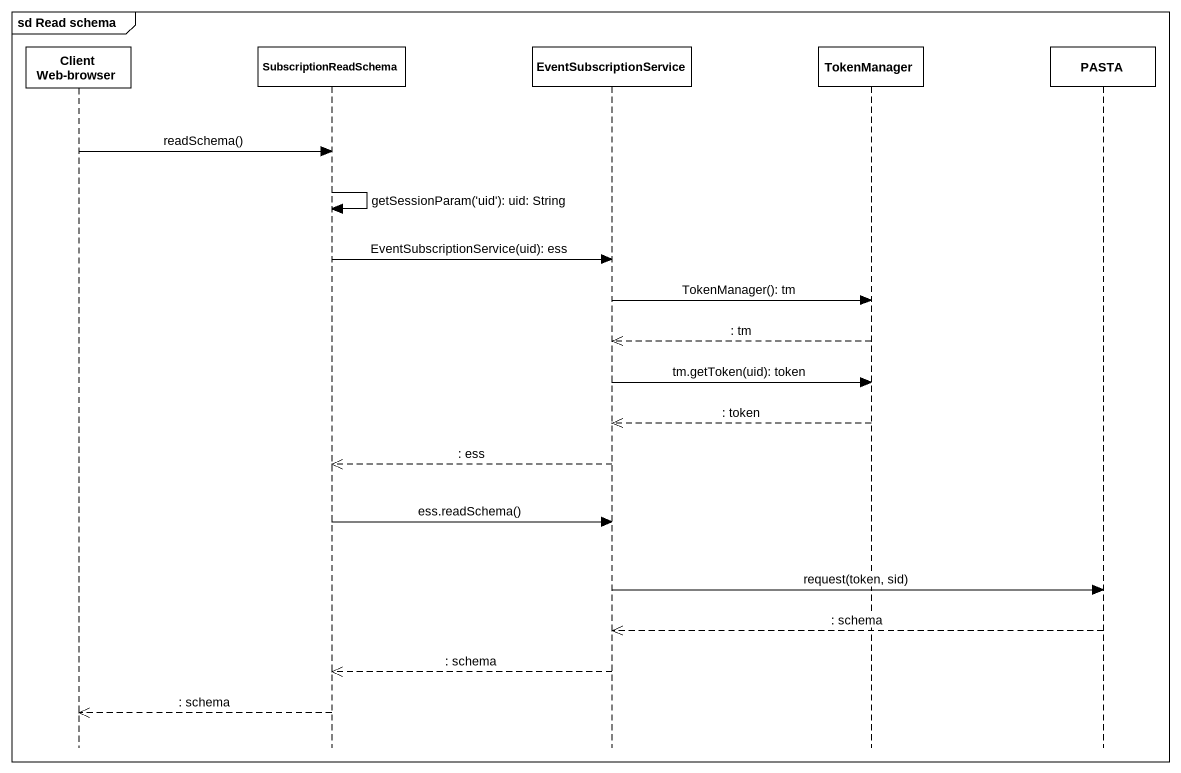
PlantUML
@startuml
mainframe sd Read schema
hide footbox
participant "Client Web-browser" as Client_Web_browser
participant SubscriptionReadSchema
participant EventSubscriptionService
participant TokenManager
participant PASTA

Client_Web_browser -> SubscriptionReadSchema : readSchema()
SubscriptionReadSchema -> SubscriptionReadSchema : getSessionParam('uid'): uid: String
SubscriptionReadSchema -> EventSubscriptionService : EventSubscriptionService(uid): ess
EventSubscriptionService -> TokenManager : TokenManager(): tm
TokenManager -->> EventSubscriptionService : : tm
EventSubscriptionService -> TokenManager : tm.getToken(uid): token
TokenManager -->> EventSubscriptionService : : token
EventSubscriptionService -->> SubscriptionReadSchema : : ess
SubscriptionReadSchema -> EventSubscriptionService : ess.readSchema()
EventSubscriptionService -> PASTA : request(token, sid)
PASTA -->> EventSubscriptionService : : schema
EventSubscriptionService -->> SubscriptionReadSchema : : schema
SubscriptionReadSchema -->> Client_Web_browser : : schema
@enduml
